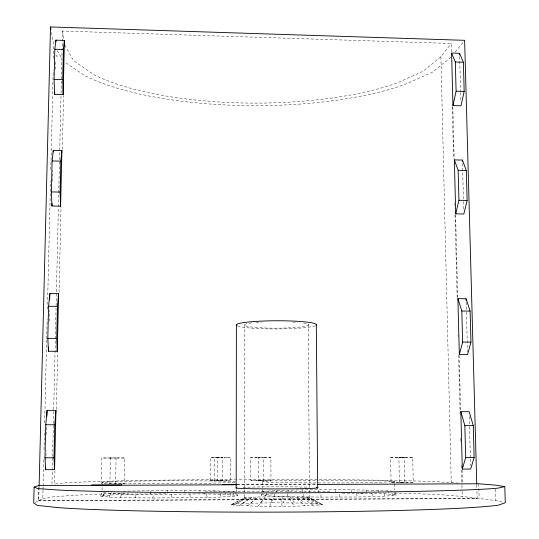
<?xml version="1.0" encoding="UTF-8"?>
<svg xmlns="http://www.w3.org/2000/svg" width="539" height="539" viewBox="0 0 539 539"><rect width="100%" height="100%" fill="white"/><g stroke="black" fill="none" stroke-linecap="round" stroke-linejoin="round"><path stroke-width="0.4" stroke-dasharray="2.69 2.02" d="M236.264 489.446L236.264 491.972C198.588 489.304 160.703 490.591 122.966 491.164M244.477 324.721L244.41 497.989L231.191 504.74C261.57 507.179 292.381 506.99 322.773 504.699L309.494 497.659L281.884 496.763L258.06 496.985L244.807 497.699L231.191 504.74M219.427 457.523L217.729 457.53L217.776 480.599L222.654 480.579L222.762 457.523L221.347 457.523M218.49 457.51L210.19 457.544L210.183 480.633L230.261 480.566L230.308 457.51L223.658 457.503M214.333 480.754L214.428 457.55L230.308 457.51M122.414 483.961L124.152 483.8L124.529 457.968L115.097 457.968M109.922 483.881L110.347 457.995L112.496 457.988M115.642 483.86L116.047 457.988L113.972 457.982M101.372 483.941L101.824 458.015L112.152 457.968M102.033 490.247L102.127 484.75M102.14 483.961L102.167 482.392M167.528 490.463L167.461 493.697C145.186 494.31 122.69 493.3 100.564 496.075L101.992 492.606C136.61 495.712 171.645 493.953 206.403 493.859L207.165 497.497L221.131 497.052L236.749 495.961L237.598 495.395L236.527 492.659M54.958 470.621L54.648 484.076L64.417 482.917L85.607 481.879A201.445 4.474 -0.1 0 1 234.943 479.542M56.373 409.229L57.686 352.041M59.054 292.327L61.028 206.545M62.342 149.35L63.582 95.524M39.091 487.162L38.754 500.623L42.803 498.615L43.005 490.2M43.026 489.358L43.086 486.832M43.107 485.989L43.787 458.217M43.989 449.796L44.461 430.439M44.649 422.866L46.677 339.536M46.698 338.694L47.169 319.337M47.412 309.238L50.525 181.306M50.814 169.522L53.233 70.205M53.523 58.421L53.846 44.953L51.272 31.04M45.862 460.495L46.105 450.469M46.489 434.589L46.711 425.392M49.177 321.17L49.44 310.302M52.552 181.077L52.815 170.277M55.247 69.315L55.463 60.152M51.953 484.271L52.579 457.368M52.6 456.526L53.678 410.273M53.691 409.438L61.042 94.103M61.062 93.26L62.511 31.04L451.21 43.47L451.426 51.885M35.21 502.348L38.208 500.866L38.592 485.592M392.702 491.15C349.589 489.156 306.273 488.954 263.173 491.339L261.375 495.253L274.21 496.284L320.873 497.12L321.001 493.488M318.589 492.949L318.744 489.756M100.564 496.075C117.785 498.656 135.484 497.389 152.881 498.009L153.265 494.33M150.63 493.845L151.021 490.598M302.898 496.978L303.403 493.367M302.433 493.097L302.905 489.884M135.356 497.868L136.111 494.196M231.871 504.275L241.984 503.446L272.208 502.793L273.549 496.769M287.826 493.36L288.581 490.126M286.95 496.695L287.792 493.111M269.823 506.31L271.932 498.939L296.814 498.696L309.527 497.942L322.773 504.699M120.46 497.564L121.524 493.933M121.147 494.499L121.538 493.178M275.88 493.077L276.682 490.456M274.21 496.284L275.308 492.747M110.354 494.977L111.553 491.615M109.282 497.147L110.569 493.562M265.525 495.792L266.785 492.309M103.286 495.509L104.647 492.094M102.545 496.635L103.953 493.104M260.916 502.907L265.437 496.843M257.925 506.188L263.544 498.865L271.932 498.939M64.741 45.067L73.634 60.712L93.469 74.416A190.84 60.914 0 0 0 396.852 83.094L423.452 71.081L440.909 56.683L451.21 43.47M455.199 52.014L463.58 41.618M261.375 495.253L261.873 494.708L273.26 493.852M263.173 491.339L262.702 491.831L262.695 488.469M247.468 505.946L256.14 498.716L263.544 498.865M250.628 503.13L258.06 496.985M451.008 57.215L432.494 72.159L404.21 84.758A201.95 64.545 0 0 1 84.805 75.655L64.882 62.153M259.333 457.456L258.296 457.463L258.322 480.545L263.16 480.552L263.322 457.456L261.839 457.456M244.807 497.699L244.41 497.989L256.14 498.716M258.322 480.545L263.362 480.525M239.195 505.609L250.237 498.514M241.984 503.446L251.902 497.187M233.656 505.191L246.249 498.265M235.577 503.837L247.374 497.43M222.654 480.579L217.641 480.586M390.627 457.436L412.739 457.395L413.238 482.56L391.051 482.573L390.627 457.436L401.07 457.395M391.051 482.573L413.238 482.56M42.803 498.615L53.482 496.796L76.255 495.159A213.579 7.162 -0.1 0 1 128.693 493.185M320.873 497.12C345.964 496.729 371.23 497.78 396.212 495.139L395.087 492.39M402.525 457.409L404.385 457.409L404.789 482.587L399.365 482.56L398.914 457.422L400.416 457.416M399.365 482.56L404.917 482.573M270.969 480.532L250.729 480.545L250.723 457.476L256.268 457.449L270.901 457.443L270.969 480.532L250.729 480.545M394.656 483.153L394.629 481.596L371.647 482.573A66.196 1.368 0 0 1 289.079 482.688A66.196 1.368 0 0 1 267.964 481.057L276.648 480.754A66.196 1.368 0 0 1 316.972 480.229M210.089 480.579L230.261 480.566M124.529 457.968L101.824 458.015M263.322 457.456L262.291 457.463M222.722 457.523L221.071 457.53M412.739 457.395L401.097 457.416M104.02 483.752L124.152 483.8M342.514 493.448L363.791 493.185M152.881 498.009L207.165 497.497M116.047 457.988L113.897 457.995M404.445 457.416L402.943 457.422M38.754 500.623L477.136 498.292L476.927 490.712M38.208 500.866L479.144 498.508L495.644 500.549L503.682 502.388M237.012 484.359L316.939 484.029M237.2 484.77L316.312 484.44M112.422 458.002L110.347 457.995M219.137 457.53L217.729 457.53M257.642 457.483L250.723 457.476M259.771 457.463L258.296 457.463M263.928 457.436L270.901 457.443M400.827 457.422L398.968 457.422M214.428 457.55L210.19 457.544M272.208 502.793L305.047 503.103L322.605 504.234M360.072 493.185C372.072 493.778 384.442 492.828 396.212 495.139M203.715 493.859L225.969 494.411L237.598 495.395M458.467 483.099L432.5 481.475L404.277 480.653A201.445 4.474 -0.1 0 0 235.786 479.542M477.136 498.292L462.226 496.453L442.283 494.842L412.22 493.515A213.579 7.162 -0.1 0 0 393.766 492.963M394.629 481.596L393.329 481.239A66.196 1.368 0 0 0 318.664 480.222M237.645 325.933L240.151 326.715A40.169 4.09 -0.2 0 0 279.909 328.918A40.169 4.09 -0.2 0 0 315.153 325.839M309.447 487.047L308.247 324.397L306.085 323.568A32.077 3.261 -0.2 0 0 301.833 322.834M307.27 497.389L319.371 503.797M307.324 498.225L319.789 505.158M303.039 497.153L313.375 503.413M302.992 498.481L313.765 505.575M297.124 496.958L305.047 503.103M296.814 498.696L305.081 505.919M289.908 496.83L294.974 502.894M289.2 498.844L294.321 506.175M57.215 50.619L61.85 58.407M394.049 492.565L394.871 494.593M391.792 492.895L392.877 495.685M235.415 492.478L236.749 495.961M387.885 490.753L388.626 492.747M233.117 492.848L233.865 494.869M229.951 492.99L231.191 496.527M383.95 493.36L384.92 496.19M225.322 492.417L225.969 494.411M281.884 496.763L283.797 502.786M378.472 490.362L379.092 492.323M220.087 493.461L221.131 497.052M371.802 493.037L372.766 496.621M213.707 490.766L214.044 492.08M365.974 490.045L366.554 492.478M280.704 498.932L282.268 506.31M356.589 493.32L357.236 496.938M199.821 490.551L200.104 492.174M62.511 31.04L63.824 39.286M351.239 489.836L351.718 493.05M309.494 497.659L309.453 487.883M189.849 494.148L190.26 497.82M184.116 490.443L184.244 492.067M339.26 494.202L339.476 497.106M335.177 489.735L335.346 492.936M495.307 489.169L495.644 500.549M478.733 483.773L479.144 498.508M476.766 484.824L476.907 489.87M459.646 56.629L460.575 91.63M460.602 92.459L460.845 101.628M462.489 163.391L463.479 200.724M463.506 201.552L463.729 209.853M466.181 302.096L466.424 311.259M466.451 312.094L467.515 352.068M469.274 416.694L469.516 425.837M469.543 426.666L470.379 458.251M470.406 459.08L470.581 465.73M452.827 106.567L454.161 158.722M455.603 215.081L457.719 297.521M459.201 355.565L460.623 411.089M462.132 469.974L462.475 483.436M452.275 106.857L453.609 159.025M454.748 203.627L454.788 205.305M455.024 214.562L457.153 297.865M458.096 334.894L458.143 336.572M458.615 355.086L460.165 415.67M460.744 438.389L460.852 442.6M461.431 465.319L461.923 484.669M461.943 485.511L462.078 490.557M462.098 491.4L462.226 496.453M440.909 56.683L451.244 482.486M394.669 483.928L394.777 490.146M171.665 494.31L171.678 497.996M262.682 481.751L262.695 487.627M55.807 55.625A1.428 0.431 3 0 1 57.316 56.103A1.428 0.431 3 0 1 55.968 56.501M308.247 324.397A32.077 3.261 -0.2 0 1 285.387 328.008A32.077 3.261 -0.2 0 1 247.381 326.371L244.868 325.569A32.077 3.261 -0.2 0 1 253.276 322.713M255.958 322.45A32.077 3.261 -0.2 0 1 261.503 322.059M292.61 322.039A32.077 3.261 -0.2 0 1 297.434 322.376M242.988 487.344A40.964 1.044 -0.1 0 1 309.406 487.189M234.93 482.29A67.18 1.401 -0.2 0 1 136.252 483.53L121.686 483.342A67.18 1.401 -0.2 0 1 115.056 481.549A67.18 1.401 -0.2 0 1 199.875 480.855L213.74 481.004A67.18 1.401 -0.2 0 1 235.341 481.725M204.813 491.837A213.579 7.162 -0.1 0 1 330.023 491.837"/><path stroke-width="0.81" d="M236.17 488.017L236.392 324.653M57.269 351.32L58.596 293.681L49.844 293.58L48.591 306.267L47.816 338.351L48.449 351.26L57.269 351.32L56.716 338.418L57.457 306.354L58.596 293.681M60.611 206.167L61.891 150.522L53.294 150.334L52.108 160.959L51.36 191.918L51.953 206.006L60.611 206.167L60.105 192.086L60.819 161.148L61.891 150.522M63.178 94.541L64.424 40.418L55.948 40.155L54.816 49.251L54.089 79.354L54.641 94.312L63.178 94.541L62.706 79.597L63.4 49.507L64.424 40.418M54.587 469.664L55.948 410.368L47.075 410.354L45.768 424.759L44.966 457.779L45.64 469.691L54.587 469.664L54.001 457.766L54.762 424.766L55.948 410.368M45.64 469.691L45.7 467.185M46.933 416.202L47.075 410.354M48.449 351.26L48.55 347.082M49.703 299.435L49.844 293.58M51.953 206.006L52.014 203.513M53.253 151.991L53.294 150.334M54.641 94.312L54.702 91.812M55.908 41.82L55.948 40.155M236.358 484.77L38.592 485.592L34.119 487.067L33.714 503.089L37.481 505.427L59.27 507.711A236.17 8.752 -0.1 0 0 296.746 512.03A236.17 8.752 -0.1 0 0 498.501 505.124L505.286 502.759L504.794 486.569L495.193 485.113L478.733 483.773L317.154 484.44M39.111 486.319L50.511 26.95L464.631 40.317L476.745 483.982M452.949 105.577L456.095 91.199L455.334 62.005L451.601 53.044L459.558 53.294L463.385 62.255L464.173 91.428L460.953 105.792L452.949 105.577L451.601 53.044M455.724 213.855L458.938 200.292L458.157 170.297L454.343 159.894L462.401 160.076L466.316 170.479L467.124 200.447L463.836 213.996L455.724 213.855L454.343 159.894M459.329 354.514L462.637 342.063L461.822 311.01L457.894 298.673L466.094 298.768L470.123 311.091L470.965 342.124L467.576 354.568L459.329 354.514L457.894 298.673M462.307 469.078L465.689 457.564L464.854 425.642L460.838 411.688L469.139 411.702L473.269 425.642L474.131 457.544L470.668 469.058L462.307 469.078L460.838 411.688M504.794 486.569L497.996 488.139A235.711 5.788 -0.1 0 1 296.639 492.821A235.711 5.788 -0.1 0 1 59.667 490.106L37.898 488.61L34.119 487.067M236.944 325.718A40.169 4.09 -0.2 0 1 265.154 320.968A40.169 4.09 -0.2 0 1 313.658 323.211L316.312 324.242L317.68 487.943L314.985 488.219A40.964 1.044 -0.1 0 1 265.518 488.9A40.964 1.044 -0.1 0 1 236.736 487.748M91.468 484.952L121.76 484.83M222.715 484.413L236.17 484.359M44.966 457.779L54.001 457.766M465.689 457.564L474.131 457.544M45.768 424.759L54.762 424.766M464.854 425.642L473.269 425.642M47.816 338.351L56.716 338.418M462.637 342.063L470.965 342.124M48.591 306.267L57.457 306.354M461.822 311.01L470.123 311.091M51.36 191.918L60.105 192.086M458.938 200.292L467.124 200.447M52.108 160.959L60.819 161.148M458.157 170.297L466.316 170.479M54.089 79.354L62.706 79.597M456.095 91.199L464.173 91.428M54.816 49.251L63.4 49.507M455.334 62.005L463.385 62.255M50.511 26.95L50.969 29.402M459.558 53.294L459.599 54.958M462.401 160.076L462.442 161.734M466.094 298.768L466.141 300.432M316.312 324.242A40.169 4.09 -0.2 0 1 316.218 325.313M316.481 487.539A40.964 1.044 -0.1 0 1 317.68 487.943"/></g></svg>
